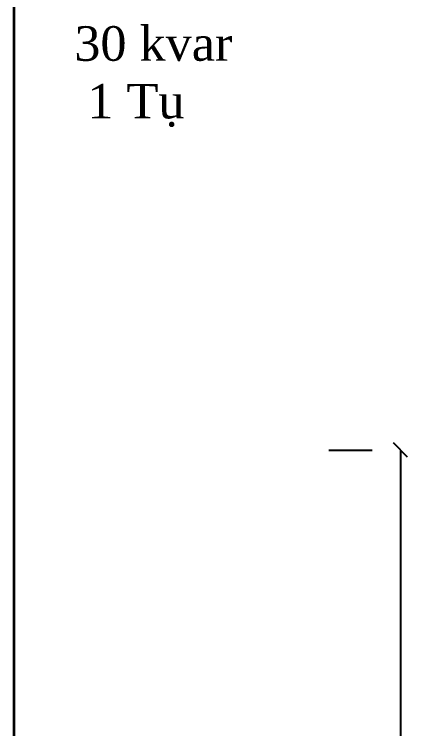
# Model space of a CAD drawing. Header units: millimetres. Extents: x 330554 to 656471, y 11007 to 130943.
# Drawn here: x 413726 to 414590, y 94741 to 96252 of the extents above; entities that cross this region are included whole.
import ezdxf

# ---------------------------------------------------------------- set-up
doc = ezdxf.new("R2010")
doc.units = ezdxf.units.MM
doc.header["$LTSCALE"] = 6
doc.layers.add('Khung Bao', color=101, linetype='Continuous')
doc.layers.add('thước đo', color=3, linetype='Continuous')
doc.layers.add('netlonkhungten', color=32, linetype='Continuous', lineweight=35)
doc.styles.get("Standard").update_dxf_attribs({"font": 'VHELVCN.TTF', "height": 120})
doc.styles.add('tieu de', font='arialbd.ttf', dxfattribs={"height": 120})
doc.dimstyles.new('TL11', dxfattribs={"dimtxt": 60, "dimasz": 30, "dimexe": 60, "dimexo": 200, "dimgap": 10, "dimtad": 1, "dimtoh": 1, "dimdec": 0, "dimzin": 0, "dimdsep": 46, "dimtxsty": 'Standard', "dimblk": 'OBLIQUE', "dimcen": 0.09, "dimclrd": 6, "dimclre": 6, "dimclrt": 4, "dimadec": 0, "dimazin": 0, "dimtfac": 1, "dimtdec": 0, "dimtofl": 0, "dimtmove": 0, "dimatfit": 3, "dimldrblk": 'OBLIQUE', "dimfxl": 10, "dimtzin": 0, "dimarcsym": 0})

# ---------------------------------------------------------------- blocks, each defined once
blk = doc.blocks.new('_Oblique')
at = {"color": 0, "lineweight": -2}
blk.add_line((-0.5, -0.5), (0.5, 0.5), dxfattribs=at)
blk = doc.blocks.new('*D557')
at = {"layer": 'Defpoints', "color": 0, "transparency": 16777216}
for p in [(414591.6, 95330.7), (414543.2, 93530.7), (414631.6, 93530.7)]:
    blk.add_point(p, dxfattribs=at)
at = {"layer": 'Khung Bao', "color": 6, "lineweight": -2, "transparency": 16777216}
for p, q in [((414391.6, 95330.7), (414483.2, 95330.7)), ((414543.2, 95330.7), (414543.2, 93530.7)), ((414431.6, 93530.7), (414483.2, 93530.7))]:
    blk.add_line(p, q, dxfattribs=at)
at = {"layer": 'Khung Bao', "color": 6, "lineweight": -2, "transparency": 16777216, "xscale": 30, "yscale": 30, "zscale": 30}
for p, rotation in [((414543.2, 95330.7), 90), ((414543.2, 93530.7), 270)]:
    blk.add_blockref('_Oblique', p, dxfattribs=dict(at, rotation=rotation))
at = {"layer": 'Khung Bao', "color": 4, "transparency": 16777216, "insert": (414472, 94430.7), "char_height": 120, "attachment_point": 5, "rotation": 90}
blk.add_mtext('1800', dxfattribs=at)

msp = doc.modelspace()

# ---------------------------------------------------------------- linework, layer by layer
at = {"layer": 'netlonkhungten'}
msp.add_lwpolyline([(413725.963, 100300.107), (424995.864, 100300.107), (424995.864, 92136.301), (413725.963, 92136.301)], close=True, dxfattribs=at)

# ---------------------------------------------------------------- texts
at = {"layer": 'thước đo', "color": 0, "linetype": 'ByBlock', "ltscale": 8, "insert": (413852.985, 96226.986), "char_height": 73.125, "width": 723.78472, "attachment_point": 1, "style": 'tieu de'}
msp.add_mtext('{\\fTimes New Roman|b0|i0|c0|p18;30 kvar\\P 1 Tụ}', dxfattribs=at)

# ---------------------------------------------------------------- dimensions: what is measured, and where the dimension line sits
at = {"layer": 'Khung Bao'}
dim = msp.add_linear_dim(base=(414543.235, 93530.685), p1=(414591.602, 95330.685), p2=(414631.602, 93530.685), angle=90, dimstyle='TL11', dxfattribs=at)
dim.commit()
dim.dimension.update_dxf_attribs({"geometry": '*D557', "text_midpoint": (414471.955, 94430.685)})

doc.saveas('drawing.dxf')
